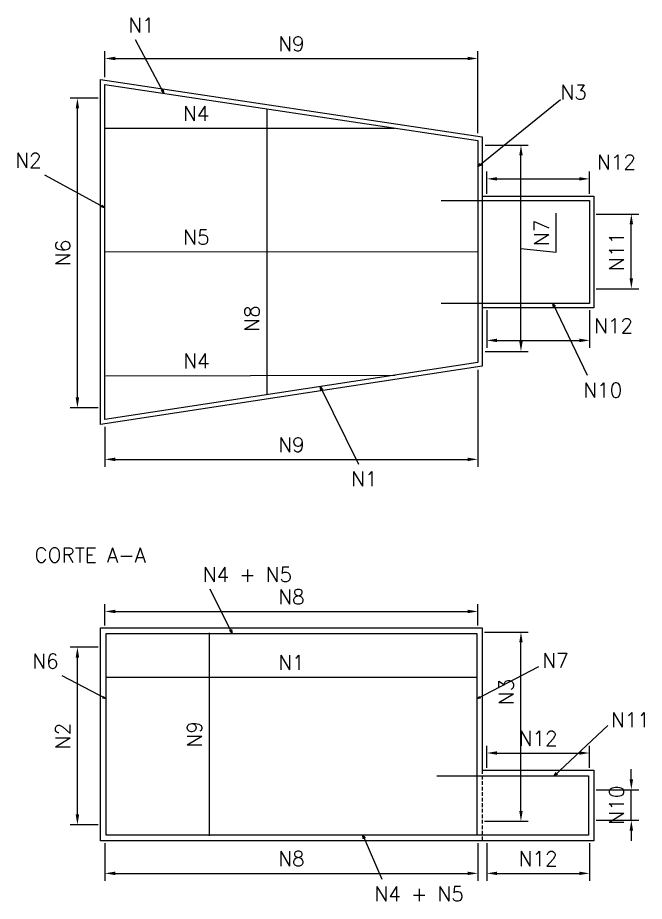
# Model space of a CAD drawing. Header units: inches. Extents: x 204712 to 217368, y 8428740 to 8432917.
# Drawn here: x 215938 to 216365, y 8429887 to 8430488 of the extents above; entities that cross this region are included whole.
import ezdxf
from ezdxf.enums import TextEntityAlignment as Align

# ---------------------------------------------------------------- set-up
doc = ezdxf.new("R2010")
doc.units = ezdxf.units.IN
doc.header["$LTSCALE"] = 10
doc.header["$MEASUREMENT"] = 0
doc.linetypes.add('DASHDOT', pattern=[1, 0.5, -0.25, 0, -0.25])
doc.linetypes.add('HIDDEN', pattern=[0.375, 0.25, -0.125])
for name, color, linetype in [('1', 1, 'Continuous'), ('3', 3, 'Continuous'), ('4', 4, 'Continuous'), ('BAR-EIXOS', 80, 'DASHDOT'), ('COTAS', 1, 'Continuous'), ('Layer8', 8, 'Continuous'), ('Parede', 3, 'Continuous'), ('TextoTABELA', 2, 'Continuous')]:
    doc.layers.add(name, color=color, linetype=linetype)
doc.styles.add('ROMANS', font='romans')
doc.styles.add('STYLE-ROMANS', font='romans.shx')
doc.styles.add('TITULO 1', font='romans.shx')
doc.dimstyles.new('1-25', dxfattribs={"dimscale": 0.5, "dimtxt": 10, "dimasz": 5, "dimexe": 5, "dimexo": 5, "dimgap": 5, "dimtad": 1, "dimdec": 0, "dimzin": 12, "dimdsep": 46, "dimtxsty": 'STYLE-ROMANS', "dimblk1": 'OBLIQUE', "dimblk2": 'OBLIQUE', "dimsah": 1, "dimcen": 0, "dimdle": 5, "dimclrd": 1, "dimclre": 1, "dimclrt": 3, "dimadec": 1, "dimazin": 3, "dimtfac": 1, "dimtdec": 0, "dimtix": 1, "dimtmove": 1, "dimatfit": 3, "dimldrblk": 'OPEN30', "dimfxl": 0, "dimtolj": 1, "dimtzin": 0, "dimarcsym": 0})
doc.dimstyles.new('DIST 1-50', dxfattribs={"dimtxt": 10, "dimasz": 7, "dimexe": 5, "dimexo": 5, "dimgap": 5, "dimtad": 1, "dimdec": 0, "dimzin": 12, "dimdsep": 46, "dimtxsty": 'STYLE-ROMANS', "dimblk2": 'OBLIQUE', "dimcen": 0, "dimdle": 5, "dimclrd": 1, "dimclre": 1, "dimclrt": 3, "dimadec": 1, "dimazin": 0, "dimtfac": 1, "dimtdec": 0, "dimtix": 1, "dimtmove": 1, "dimatfit": 3, "dimldrblk": 'OPEN30', "dimfxl": 0, "dimtolj": 1, "dimtzin": 0, "dimarcsym": 0})
doc.dimstyles.new('FERRO 1-50', dxfattribs={"dimtxt": 10, "dimasz": 5, "dimexe": 5, "dimexo": 5, "dimgap": 5, "dimtad": 1, "dimdec": 0, "dimzin": 12, "dimdsep": 46, "dimtxsty": 'STYLE-ROMANS', "dimblk1": 'OBLIQUE', "dimblk2": 'OBLIQUE', "dimsah": 1, "dimcen": 0, "dimdle": 5, "dimse1": 1, "dimse2": 1, "dimsd1": 1, "dimsd2": 1, "dimclrd": 1, "dimclre": 1, "dimclrt": 3, "dimadec": 1, "dimazin": 3, "dimtfac": 1, "dimtdec": 0, "dimtix": 1, "dimtmove": 1, "dimatfit": 3, "dimldrblk": 'OPEN30', "dimfxl": 0, "dimtolj": 1, "dimtzin": 0, "dimarcsym": 0})

# ---------------------------------------------------------------- blocks, each defined once
blk = doc.blocks.new('*D316')
at = {"layer": 'Defpoints', "color": 0}
for p in [(216251.63, 8430460.49), (215997.63, 8430442.77), (216251.63, 8430404.61)]:
    blk.add_point(p, dxfattribs=at)
at = {"layer": 'TextoTABELA', "color": 1, "lineweight": -2}
for p, q in [((215997.63, 8430447.77), (215997.63, 8430465.49)), ((216251.63, 8430409.61), (216251.63, 8430465.49)), ((216004.63, 8430460.49), (216244.63, 8430460.49))]:
    blk.add_line(p, q, dxfattribs=at)
at = {"layer": 'TextoTABELA', "color": 1}
for points in [[(216004.63, 8430461.66), (216004.63, 8430459.32), (215997.63, 8430460.49)], [(216244.63, 8430461.66), (216244.63, 8430459.32), (216251.63, 8430460.49)]]:
    blk.add_solid(points, dxfattribs=at)
at = {"layer": 'TextoTABELA', "color": 3, "insert": (216124.63, 8430470.49), "char_height": 10, "attachment_point": 5, "style": 'STYLE-ROMANS'}
blk.add_mtext('\\A1;N9', dxfattribs=at)
blk = doc.blocks.new('_Oblique')
at = {"layer": 'BAR-EIXOS', "color": 0, "lineweight": -2}
blk.add_line((-0.5, -0.5), (0.5, 0.5), dxfattribs=at)
blk = doc.blocks.new('_Open30')
at = {"layer": 'Layer8', "color": 0, "lineweight": -2}
for p, q in [((-1, 0.268), (0, 0)), ((0, 0), (-1, -0.268)), ((0, 0), (-1, 0))]:
    blk.add_line(p, q, dxfattribs=at)
blk = doc.blocks.new('*D317')
at = {"layer": 'Defpoints', "color": 0}
for p in [(216251.63, 8430253.58), (215997.63, 8430214.75), (216251.63, 8430187.6)]:
    blk.add_point(p, dxfattribs=at)
at = {"layer": 'TextoTABELA', "color": 1, "lineweight": -2}
for p, q in [((216251.63, 8430248.58), (216251.63, 8430182.6)), ((215997.63, 8430209.75), (215997.63, 8430182.6)), ((216004.63, 8430187.6), (216244.63, 8430187.6))]:
    blk.add_line(p, q, dxfattribs=at)
at = {"layer": 'TextoTABELA', "color": 1}
for points in [[(216004.63, 8430188.77), (216004.63, 8430186.43), (215997.63, 8430187.6)], [(216244.63, 8430188.77), (216244.63, 8430186.43), (216251.63, 8430187.6)]]:
    blk.add_solid(points, dxfattribs=at)
at = {"layer": 'TextoTABELA', "color": 3, "insert": (216124.63, 8430197.6), "char_height": 10, "attachment_point": 5, "style": 'STYLE-ROMANS'}
blk.add_mtext('\\A1;N9', dxfattribs=at)
blk = doc.blocks.new('*D304')
at = {"layer": 'Defpoints', "color": 0}
for p in [(215978.89, 8430433.52), (215998.03, 8430433.52), (215998.03, 8430222.72)]:
    blk.add_point(p, dxfattribs=at)
at = {"layer": 'TextoTABELA', "color": 1, "lineweight": -2}
for p, q in [((215993.03, 8430433.52), (215973.89, 8430433.52)), ((215978.89, 8430229.72), (215978.89, 8430426.52)), ((215993.03, 8430222.72), (215973.89, 8430222.72))]:
    blk.add_line(p, q, dxfattribs=at)
at = {"layer": 'TextoTABELA', "color": 1}
for points in [[(215977.72, 8430426.52), (215980.05, 8430426.52), (215978.89, 8430433.52)], [(215977.72, 8430229.72), (215980.05, 8430229.72), (215978.89, 8430222.72)]]:
    blk.add_solid(points, dxfattribs=at)
at = {"layer": 'TextoTABELA', "color": 3, "insert": (215968.89, 8430328.12), "char_height": 10, "attachment_point": 5, "rotation": 90, "style": 'STYLE-ROMANS'}
blk.add_mtext('\\A1;N6', dxfattribs=at)
blk = doc.blocks.new('*D305')
at = {"layer": 'Defpoints', "color": 0}
for p in [(216251.63, 8430401.5), (216280.95, 8430401.5), (216251.63, 8430261)]:
    blk.add_point(p, dxfattribs=at)
at = {"layer": 'TextoTABELA', "color": 1, "lineweight": -2}
for p, q in [((216256.63, 8430401.5), (216285.95, 8430401.5)), ((216280.95, 8430268), (216280.95, 8430394.5)), ((216305, 8430328.55), (216305, 8430355.22)), ((216280.95, 8430331.25), (216305, 8430328.55)), ((216256.63, 8430261), (216285.95, 8430261))]:
    blk.add_line(p, q, dxfattribs=at)
at = {"layer": 'TextoTABELA', "color": 1}
for points in [[(216279.79, 8430394.5), (216282.12, 8430394.5), (216280.95, 8430401.5)], [(216279.79, 8430268), (216282.12, 8430268), (216280.95, 8430261)]]:
    blk.add_solid(points, dxfattribs=at)
at = {"layer": 'TextoTABELA', "color": 3, "insert": (216295, 8430341.88), "char_height": 10, "attachment_point": 5, "rotation": 90, "style": 'STYLE-ROMANS'}
blk.add_mtext('\\A1;N7', dxfattribs=at)
blk = doc.blocks.new('*D318')
at = {"layer": 'Defpoints', "color": 0}
for p in [(216107.77, 8430426.23), (216107.77, 8430231.59), (216107.77, 8430231.59)]:
    blk.add_point(p, dxfattribs=at)
at = {"layer": '4', "color": 3, "insert": (216097.77, 8430283.5), "char_height": 10, "attachment_point": 5, "rotation": 90, "style": 'STYLE-ROMANS'}
blk.add_mtext('\\A1;N8', dxfattribs=at)
blk = doc.blocks.new('*D319')
at = {"layer": 'Defpoints', "color": 0}
for p in [(215994.79, 8430413.12), (216191.77, 8430413.12), (216191.77, 8430413.12)]:
    blk.add_point(p, dxfattribs=at)
at = {"layer": '4', "color": 3, "insert": (216059.74, 8430423.12), "char_height": 10, "attachment_point": 5, "style": 'STYLE-ROMANS'}
blk.add_mtext('\\A1;N4', dxfattribs=at)
blk = doc.blocks.new('*D306')
at = {"layer": 'Defpoints', "color": 0}
for p in [(215978.89, 8430059.7), (215998.03, 8430059.7), (215998.03, 8429938.9)]:
    blk.add_point(p, dxfattribs=at)
at = {"layer": 'TextoTABELA', "color": 1, "lineweight": -2}
for p, q in [((215993.03, 8430059.7), (215973.89, 8430059.7)), ((215978.89, 8429945.9), (215978.89, 8430052.7)), ((215993.03, 8429938.9), (215973.89, 8429938.9))]:
    blk.add_line(p, q, dxfattribs=at)
at = {"layer": 'TextoTABELA', "color": 1}
for points in [[(215977.72, 8430052.7), (215980.05, 8430052.7), (215978.89, 8430059.7)], [(215977.72, 8429945.9), (215980.05, 8429945.9), (215978.89, 8429938.9)]]:
    blk.add_solid(points, dxfattribs=at)
at = {"layer": 'TextoTABELA', "color": 3, "insert": (215968.89, 8429999.3), "char_height": 10, "attachment_point": 5, "rotation": 90, "style": 'STYLE-ROMANS'}
blk.add_mtext('\\A1;N2', dxfattribs=at)
blk = doc.blocks.new('*D307')
at = {"layer": '4', "color": 1, "lineweight": -2}
for p, q in [((216256.23, 8430069.97), (216285.95, 8430069.97)), ((216280.95, 8429948.23), (216280.95, 8430062.97)), ((216256.23, 8429941.23), (216285.95, 8429941.23))]:
    blk.add_line(p, q, dxfattribs=at)
at = {"layer": '4', "color": 1}
for points in [[(216279.79, 8430062.97), (216282.12, 8430062.97), (216280.95, 8430069.97)], [(216279.79, 8429948.23), (216282.12, 8429948.23), (216280.95, 8429941.23)]]:
    blk.add_solid(points, dxfattribs=at)
at = {"layer": 'Defpoints', "color": 0}
for p in [(216251.23, 8430069.97), (216280.95, 8430069.97), (216251.23, 8429941.23)]:
    blk.add_point(p, dxfattribs=at)
at = {"layer": '4', "color": 3, "insert": (216270.95, 8430029.35), "char_height": 10, "attachment_point": 5, "rotation": 90, "style": 'STYLE-ROMANS'}
blk.add_mtext('\\A1;N3', dxfattribs=at)
blk = doc.blocks.new('*D320')
at = {"layer": 'Defpoints', "color": 0}
for p in [(216068.57, 8430069.57), (216068.57, 8429931.37), (216068.57, 8429931.37)]:
    blk.add_point(p, dxfattribs=at)
at = {"layer": '4', "color": 3, "insert": (216058.57, 8430000.47), "char_height": 10, "attachment_point": 5, "rotation": 90, "style": 'STYLE-ROMANS'}
blk.add_mtext('\\A1;N9', dxfattribs=at)
blk = doc.blocks.new('*D321')
at = {"layer": 'Defpoints', "color": 0}
for p in [(215998.03, 8430039.3), (216251.23, 8430039.3), (216251.23, 8430039.3)]:
    blk.add_point(p, dxfattribs=at)
at = {"layer": '4', "color": 3, "insert": (216124.63, 8430049.3), "char_height": 10, "attachment_point": 5, "style": 'STYLE-ROMANS'}
blk.add_mtext('\\A1;N1', dxfattribs=at)
blk = doc.blocks.new('*D308')
at = {"layer": '4', "color": 1, "lineweight": -2}
for p, q in [((215997.63, 8430074.57), (215997.63, 8430089.08)), ((216004.63, 8430084.08), (216244.63, 8430084.08)), ((216251.63, 8430074.57), (216251.63, 8430089.08))]:
    blk.add_line(p, q, dxfattribs=at)
at = {"layer": '4', "color": 1}
for points in [[(216004.63, 8430085.25), (216004.63, 8430082.92), (215997.63, 8430084.08)], [(216244.63, 8430085.25), (216244.63, 8430082.92), (216251.63, 8430084.08)]]:
    blk.add_solid(points, dxfattribs=at)
at = {"layer": 'Defpoints', "color": 0}
for p in [(216251.63, 8430084.08), (215997.63, 8430069.57), (216251.63, 8430069.57)]:
    blk.add_point(p, dxfattribs=at)
at = {"layer": '4', "color": 3, "insert": (216124.63, 8430094.08), "char_height": 10, "attachment_point": 5, "style": 'STYLE-ROMANS'}
blk.add_mtext('\\A1;N8', dxfattribs=at)
blk = doc.blocks.new('*D309')
at = {"layer": '4', "color": 1, "lineweight": -2}
for p, q in [((215997.63, 8429926.37), (215997.63, 8429900.8)), ((216251.63, 8429926.37), (216251.63, 8429900.8)), ((216004.63, 8429905.8), (216244.63, 8429905.8))]:
    blk.add_line(p, q, dxfattribs=at)
at = {"layer": '4', "color": 1}
for points in [[(216004.63, 8429906.97), (216004.63, 8429904.63), (215997.63, 8429905.8)], [(216244.63, 8429906.97), (216244.63, 8429904.63), (216251.63, 8429905.8)]]:
    blk.add_solid(points, dxfattribs=at)
at = {"layer": 'Defpoints', "color": 0}
for p in [(215997.63, 8429931.37), (216251.63, 8429931.37), (216251.63, 8429905.8)]:
    blk.add_point(p, dxfattribs=at)
at = {"layer": '4', "color": 3, "insert": (216124.63, 8429915.8), "char_height": 10, "attachment_point": 5, "style": 'STYLE-ROMANS'}
blk.add_mtext('\\A1;N8', dxfattribs=at)
blk = doc.blocks.new('*D310')
at = {"layer": '4', "color": 1, "lineweight": -2}
for p, q in [((216257.65, 8429926.37), (216257.65, 8429900.8)), ((216327.63, 8429926.37), (216327.63, 8429900.8)), ((216264.65, 8429905.8), (216320.63, 8429905.8))]:
    blk.add_line(p, q, dxfattribs=at)
at = {"layer": '4', "color": 1}
for points in [[(216264.65, 8429906.97), (216264.65, 8429904.63), (216257.65, 8429905.8)], [(216320.63, 8429906.97), (216320.63, 8429904.63), (216327.63, 8429905.8)]]:
    blk.add_solid(points, dxfattribs=at)
at = {"layer": 'Defpoints', "color": 0}
for p in [(216257.65, 8429931.37), (216327.63, 8429931.37), (216327.63, 8429905.8)]:
    blk.add_point(p, dxfattribs=at)
at = {"layer": '4', "color": 3, "insert": (216292.64, 8429915.8), "char_height": 10, "width": 23.3333, "attachment_point": 5, "style": 'STYLE-ROMANS'}
blk.add_mtext('\\A1;N12', dxfattribs=at)
blk = doc.blocks.new('*D311')
at = {"layer": '4', "color": 1, "lineweight": -2}
for p, q in [((216257.65, 8429977.56), (216257.65, 8429992.72)), ((216264.65, 8429987.72), (216320.63, 8429987.72)), ((216327.63, 8429977.57), (216327.63, 8429992.72))]:
    blk.add_line(p, q, dxfattribs=at)
at = {"layer": '4', "color": 1}
for points in [[(216264.65, 8429988.89), (216264.65, 8429986.56), (216257.65, 8429987.72)], [(216320.63, 8429988.89), (216320.63, 8429986.56), (216327.63, 8429987.72)]]:
    blk.add_solid(points, dxfattribs=at)
at = {"layer": 'Defpoints', "color": 0}
for p in [(216327.63, 8429987.72), (216257.65, 8429972.56), (216327.63, 8429972.57)]:
    blk.add_point(p, dxfattribs=at)
at = {"layer": '4', "color": 3, "insert": (216292.64, 8429997.72), "char_height": 10, "attachment_point": 5, "style": 'STYLE-ROMANS'}
blk.add_mtext('\\A1;N12', dxfattribs=at)
blk = doc.blocks.new('*D312')
at = {"layer": '4', "color": 1, "lineweight": -2}
for p, q in [((216356.11, 8429969.7), (216356.11, 8429976.7)), ((216332.23, 8429962.7), (216361.11, 8429962.7)), ((216356.11, 8429941.9), (216356.11, 8429962.7)), ((216332.23, 8429941.9), (216361.11, 8429941.9)), ((216356.11, 8429934.9), (216356.11, 8429927.9))]:
    blk.add_line(p, q, dxfattribs=at)
at = {"layer": '4', "color": 1}
for points in [[(216354.95, 8429969.7), (216357.28, 8429969.7), (216356.11, 8429962.7)], [(216354.95, 8429934.9), (216357.28, 8429934.9), (216356.11, 8429941.9)]]:
    blk.add_solid(points, dxfattribs=at)
at = {"layer": 'Defpoints', "color": 0}
for p in [(216327.23, 8429962.7), (216356.11, 8429962.7), (216327.23, 8429941.9)]:
    blk.add_point(p, dxfattribs=at)
at = {"layer": '4', "color": 3, "insert": (216346.11, 8429952.3), "char_height": 10, "attachment_point": 5, "rotation": 90, "style": 'STYLE-ROMANS'}
blk.add_mtext('\\A1;N10', dxfattribs=at)
blk = doc.blocks.new('*D313')
at = {"layer": '4', "color": 1, "lineweight": -2}
for p, q in [((216257.65, 8430289.16), (216257.65, 8430263.59)), ((216327.63, 8430289.16), (216327.63, 8430263.59)), ((216264.65, 8430268.59), (216320.63, 8430268.59))]:
    blk.add_line(p, q, dxfattribs=at)
at = {"layer": '4', "color": 1}
for points in [[(216264.65, 8430269.76), (216264.65, 8430267.42), (216257.65, 8430268.59)], [(216320.63, 8430269.76), (216320.63, 8430267.42), (216327.63, 8430268.59)]]:
    blk.add_solid(points, dxfattribs=at)
at = {"layer": 'Defpoints', "color": 0}
for p in [(216257.65, 8430294.16), (216327.63, 8430294.16), (216327.63, 8430268.59)]:
    blk.add_point(p, dxfattribs=at)
at = {"layer": '4', "color": 3, "insert": (216344, 8430278.59), "char_height": 10, "attachment_point": 5, "style": 'STYLE-ROMANS'}
blk.add_mtext('\\A1;N12', dxfattribs=at)
blk = doc.blocks.new('*D314')
at = {"layer": '4', "color": 1, "lineweight": -2}
for p, q in [((216257.65, 8430368.39), (216257.65, 8430383.55)), ((216264.65, 8430378.55), (216320.63, 8430378.55)), ((216327.63, 8430368.36), (216327.63, 8430383.55))]:
    blk.add_line(p, q, dxfattribs=at)
at = {"layer": '4', "color": 1}
for points in [[(216264.65, 8430379.71), (216264.65, 8430377.38), (216257.65, 8430378.55)], [(216320.63, 8430379.71), (216320.63, 8430377.38), (216327.63, 8430378.55)]]:
    blk.add_solid(points, dxfattribs=at)
at = {"layer": 'Defpoints', "color": 0}
for p in [(216327.63, 8430378.55), (216257.65, 8430363.39), (216327.63, 8430363.36)]:
    blk.add_point(p, dxfattribs=at)
at = {"layer": '4', "color": 3, "insert": (216346, 8430390), "char_height": 10, "attachment_point": 5, "style": 'STYLE-ROMANS'}
blk.add_mtext('\\A1;N12', dxfattribs=at)
blk = doc.blocks.new('*D315')
at = {"layer": '4', "color": 1, "lineweight": -2}
for p, q in [((216332.23, 8430354.56), (216361.11, 8430354.56)), ((216356.11, 8430310.76), (216356.11, 8430347.56)), ((216332.23, 8430303.76), (216361.11, 8430303.76))]:
    blk.add_line(p, q, dxfattribs=at)
at = {"layer": '4', "color": 1}
for points in [[(216354.95, 8430347.56), (216357.28, 8430347.56), (216356.11, 8430354.56)], [(216354.95, 8430310.76), (216357.28, 8430310.76), (216356.11, 8430303.76)]]:
    blk.add_solid(points, dxfattribs=at)
at = {"layer": 'Defpoints', "color": 0}
for p in [(216327.23, 8430354.56), (216356.11, 8430354.56), (216327.23, 8430303.76)]:
    blk.add_point(p, dxfattribs=at)
at = {"layer": '4', "color": 3, "insert": (216346.11, 8430329.16), "char_height": 10, "attachment_point": 5, "rotation": 90, "style": 'STYLE-ROMANS'}
blk.add_mtext('\\A1;N11', dxfattribs=at)
blk = doc.blocks.new('*D323')
at = {"layer": 'Defpoints', "color": 0}
for p in [(215995.03, 8430244.4), (216192.01, 8430244.94), (216192.01, 8430244.94)]:
    blk.add_point(p, dxfattribs=at)
at = {"layer": '4', "color": 3, "insert": (216059.95, 8430254.58), "char_height": 10, "attachment_point": 5, "rotation": 0.15924, "style": 'STYLE-ROMANS'}
blk.add_mtext('\\A1;N4', dxfattribs=at)
blk = doc.blocks.new('*D404')
at = {"layer": 'Defpoints', "color": 0}
for p in [(215994.9, 8430328.84), (216191.88, 8430328.84), (216191.88, 8430328.84)]:
    blk.add_point(p, dxfattribs=at)
at = {"layer": '4', "color": 3, "insert": (216059.85, 8430338.84), "char_height": 10, "attachment_point": 5, "style": 'STYLE-ROMANS'}
blk.add_mtext('\\A1;N5', dxfattribs=at)

msp = doc.modelspace()

# ---------------------------------------------------------------- linework, layer by layer
at = {"layer": '3'}
for points in [[(215994.63, 8430446.26), (216254.63, 8430407.2), (216254.63, 8430251.01), (215994.63, 8430211.26), (215994.63, 8430446.26)], [(216254.63, 8430366.76), (216330.63, 8430366.76), (216330.63, 8430290.76), (216254.63, 8430290.76)], [(215994.63, 8430072.97), (216254.63, 8430072.97), (216254.63, 8429975.97), (216330.63, 8429975.97), (216330.63, 8429927.97), (215994.63, 8429927.97), (215994.63, 8430072.97)]]:
    msp.add_lwpolyline(points, dxfattribs=at)
at = {"layer": '4'}
for p, q in [((216107.77, 8430426.23), (216107.77, 8430231.59)), ((215998.03, 8430413.12), (216195.01, 8430413.12)), ((215997.63, 8430328.76), (216251.63, 8430329.1)), ((215998.26, 8430244.41), (216195.24, 8430244.95)), ((216068.57, 8430069.57), (216068.57, 8429931.37)), ((215998.03, 8430039.3), (216251.23, 8430039.3))]:
    msp.add_line(p, q, dxfattribs=at)
for points in [[(215997.63, 8430442.77), (216251.63, 8430404.61), (216251.63, 8430253.58), (215997.63, 8430214.75), (215997.63, 8430442.77)], [(216226.63, 8430363.76), (216327.63, 8430363.76), (216327.63, 8430293.76), (216226.63, 8430293.76)], [(215998.43, 8430069.17), (216250.83, 8430069.17), (216250.83, 8429931.77), (215998.43, 8429931.77), (215998.43, 8430069.17)], [(216223.63, 8429972.17), (216250.83, 8429972.17), (216326.83, 8429972.17), (216326.83, 8429931.77), (215998.43, 8429931.77)]]:
    msp.add_lwpolyline(points, dxfattribs=at)
at = {"layer": 'COTAS', "linetype": 'HIDDEN'}
msp.add_line((216254.63, 8429975.97), (216254.63, 8429927.97), dxfattribs=at)

# ---------------------------------------------------------------- texts
at = {"layer": '3', "style": 'TITULO 1'}
for s, p in [('N1', (216013.46, 8430478.26)), ('N3', (216307.78, 8430432.5)), ('N2', (215936.48, 8430386.15)), ('N10', (216323.34, 8430229.78)), ('N1', (216165.3, 8430169.26)), ('N4 + N5', (216064.23, 8430104.17)), ('N6', (215948.12, 8430045.19)), ('N7', (216295.39, 8430045.59)), ('N11', (216342.25, 8430005.27)), ('N4 + N5', (216181.16, 8429886.77))]:
    msp.add_text(s, height=10, dxfattribs=at).set_placement(p)
at = {"layer": 'Parede', "style": 'ROMANS'}
msp.add_text('CORTE A-A', height=10, dxfattribs=at).set_placement((215949.63, 8430114.49), align=Align.BOTTOM_LEFT)

# ---------------------------------------------------------------- dimensions: what is measured, and where the dimension line sits
at = {"layer": '4'}
for base, p1, p2, text, dimstyle, picture, middle in [((216191.77, 8430413.12), (215994.79, 8430413.12), (216191.77, 8430413.12), 'N4', 'FERRO 1-50', '*D319', (216059.74, 8430413.12)), ((216327.63, 8430378.55), (216257.65, 8430363.39), (216327.63, 8430363.36), 'N12', 'DIST 1-50', '*D314', (216346, 8430380)), ((216191.88, 8430328.84), (215994.9, 8430328.84), (216191.88, 8430328.84), 'N5', 'FERRO 1-50', '*D404', (216059.85, 8430328.84)), ((216327.63, 8430268.59), (216257.65, 8430294.16), (216327.63, 8430294.16), 'N12', 'DIST 1-50', '*D313', (216344, 8430268.59))]:
    dim = msp.add_linear_dim(base=base, p1=p1, p2=p2, text=text, dimstyle=dimstyle, dxfattribs=at)
    dim.commit()
    dim.dimension.update_dxf_attribs({"geometry": picture, "text_midpoint": middle, "dimtype": 160})
for base, p1, p2, angle, text, dimstyle, picture, middle in [((216107.77, 8430231.59), (216107.77, 8430426.23), (216107.77, 8430231.59), 90, 'N8', 'FERRO 1-50', '*D318', (216107.77, 8430283.5)), ((216192.01, 8430244.94), (215995.03, 8430244.4), (216192.01, 8430244.94), 0.15924, 'N4', 'FERRO 1-50', '*D323', (216059.98, 8430244.58)), ((216280.95, 8430069.97), (216251.23, 8429941.23), (216251.23, 8430069.97), 90, 'N3', 'DIST 1-50', '*D307', (216280.95, 8430029.35))]:
    dim = msp.add_linear_dim(base=base, p1=p1, p2=p2, angle=angle, text=text, dimstyle=dimstyle, dxfattribs=at)
    dim.commit()
    dim.dimension.update_dxf_attribs({"geometry": picture, "text_midpoint": middle, "dimtype": 160})
for base, p1, p2, text, dimstyle, picture, middle in [((216356.11, 8430354.56), (216327.23, 8430303.76), (216327.23, 8430354.56), 'N11', 'DIST 1-50', '*D315', (216346.11, 8430329.16)), ((216068.57, 8429931.37), (216068.57, 8430069.57), (216068.57, 8429931.37), 'N9', 'FERRO 1-50', '*D320', (216058.57, 8430000.47)), ((216356.11, 8429962.7), (216327.23, 8429941.9), (216327.23, 8429962.7), 'N10', 'DIST 1-50', '*D312', (216346.11, 8429952.3))]:
    dim = msp.add_linear_dim(base=base, p1=p1, p2=p2, angle=90, text=text, dimstyle=dimstyle, dxfattribs=at)
    dim.commit()
    dim.dimension.update_dxf_attribs({"geometry": picture, "text_midpoint": middle})
for base, p1, p2, text, dimstyle, picture, middle in [((216251.63, 8430084.08), (215997.63, 8430069.57), (216251.63, 8430069.57), 'N8', 'DIST 1-50', '*D308', (216124.63, 8430094.08)), ((216251.23, 8430039.3), (215998.03, 8430039.3), (216251.23, 8430039.3), 'N1', 'FERRO 1-50', '*D321', (216124.63, 8430049.3)), ((216327.63, 8429987.72), (216257.65, 8429972.56), (216327.63, 8429972.57), 'N12', 'DIST 1-50', '*D311', (216292.64, 8429997.72)), ((216251.63, 8429905.8), (215997.63, 8429931.37), (216251.63, 8429931.37), 'N8', 'DIST 1-50', '*D309', (216124.63, 8429915.8)), ((216327.63, 8429905.8), (216257.65, 8429931.37), (216327.63, 8429931.37), 'N12', 'DIST 1-50', '*D310', (216292.64, 8429915.8))]:
    dim = msp.add_linear_dim(base=base, p1=p1, p2=p2, text=text, dimstyle=dimstyle, dxfattribs=at)
    dim.commit()
    dim.dimension.update_dxf_attribs({"geometry": picture, "text_midpoint": middle})
at = {"layer": 'TextoTABELA'}
for base, p1, p2, picture, middle in [((216251.63, 8430460.49), (215997.63, 8430442.77), (216251.63, 8430404.61), '*D316', (216124.63, 8430470.49)), ((216251.63, 8430187.6), (215997.63, 8430214.75), (216251.63, 8430253.58), '*D317', (216124.63, 8430197.6))]:
    dim = msp.add_linear_dim(base=base, p1=p1, p2=p2, text='N9', dimstyle='DIST 1-50', dxfattribs=at)
    dim.commit()
    dim.dimension.update_dxf_attribs({"geometry": picture, "text_midpoint": middle})
for base, p1, p2, text, picture, middle in [((215978.89, 8430433.52), (215998.03, 8430222.72), (215998.03, 8430433.52), 'N6', '*D304', (215968.89, 8430328.12)), ((215978.89, 8430059.7), (215998.03, 8429938.9), (215998.03, 8430059.7), 'N2', '*D306', (215968.89, 8429999.3))]:
    dim = msp.add_linear_dim(base=base, p1=p1, p2=p2, angle=90, text=text, dimstyle='DIST 1-50', dxfattribs=at)
    dim.commit()
    dim.dimension.update_dxf_attribs({"geometry": picture, "text_midpoint": middle})
dim = msp.add_linear_dim(base=(216280.95, 8430401.5), p1=(216251.63, 8430261), p2=(216251.63, 8430401.5), angle=90, text='N7', dimstyle='DIST 1-50', dxfattribs=at)
dim.commit()
dim.dimension.update_dxf_attribs({"geometry": '*D305', "text_midpoint": (216305, 8430333.55), "dimtype": 160})

# ---------------------------------------------------------------- leaders
at = {"layer": '1'}
for points in [[(216037.65, 8430436.76), (216018.46, 8430473.26)], [(216251.63, 8430386.87), (216307.78, 8430432.5)], [(215997.63, 8430358.93), (215956.74, 8430381.15)], [(216302.71, 8430293.76), (216325.95, 8430245)], [(216144.12, 8430237.15), (216170.3, 8430184.26)], [(216084.23, 8430069.17), (216069.23, 8430099.17)], [(216250.83, 8430024.55), (216293.16, 8430046.7)], [(215998.43, 8430024.55), (215968.39, 8430040.19)], [(216303.6, 8429972.17), (216340.02, 8430006.38)], [(216173.17, 8429931.77), (216186.16, 8429901.77)]]:
    msp.add_leader(points, dimstyle='1-25', dxfattribs=at)

doc.saveas('drawing.dxf')
